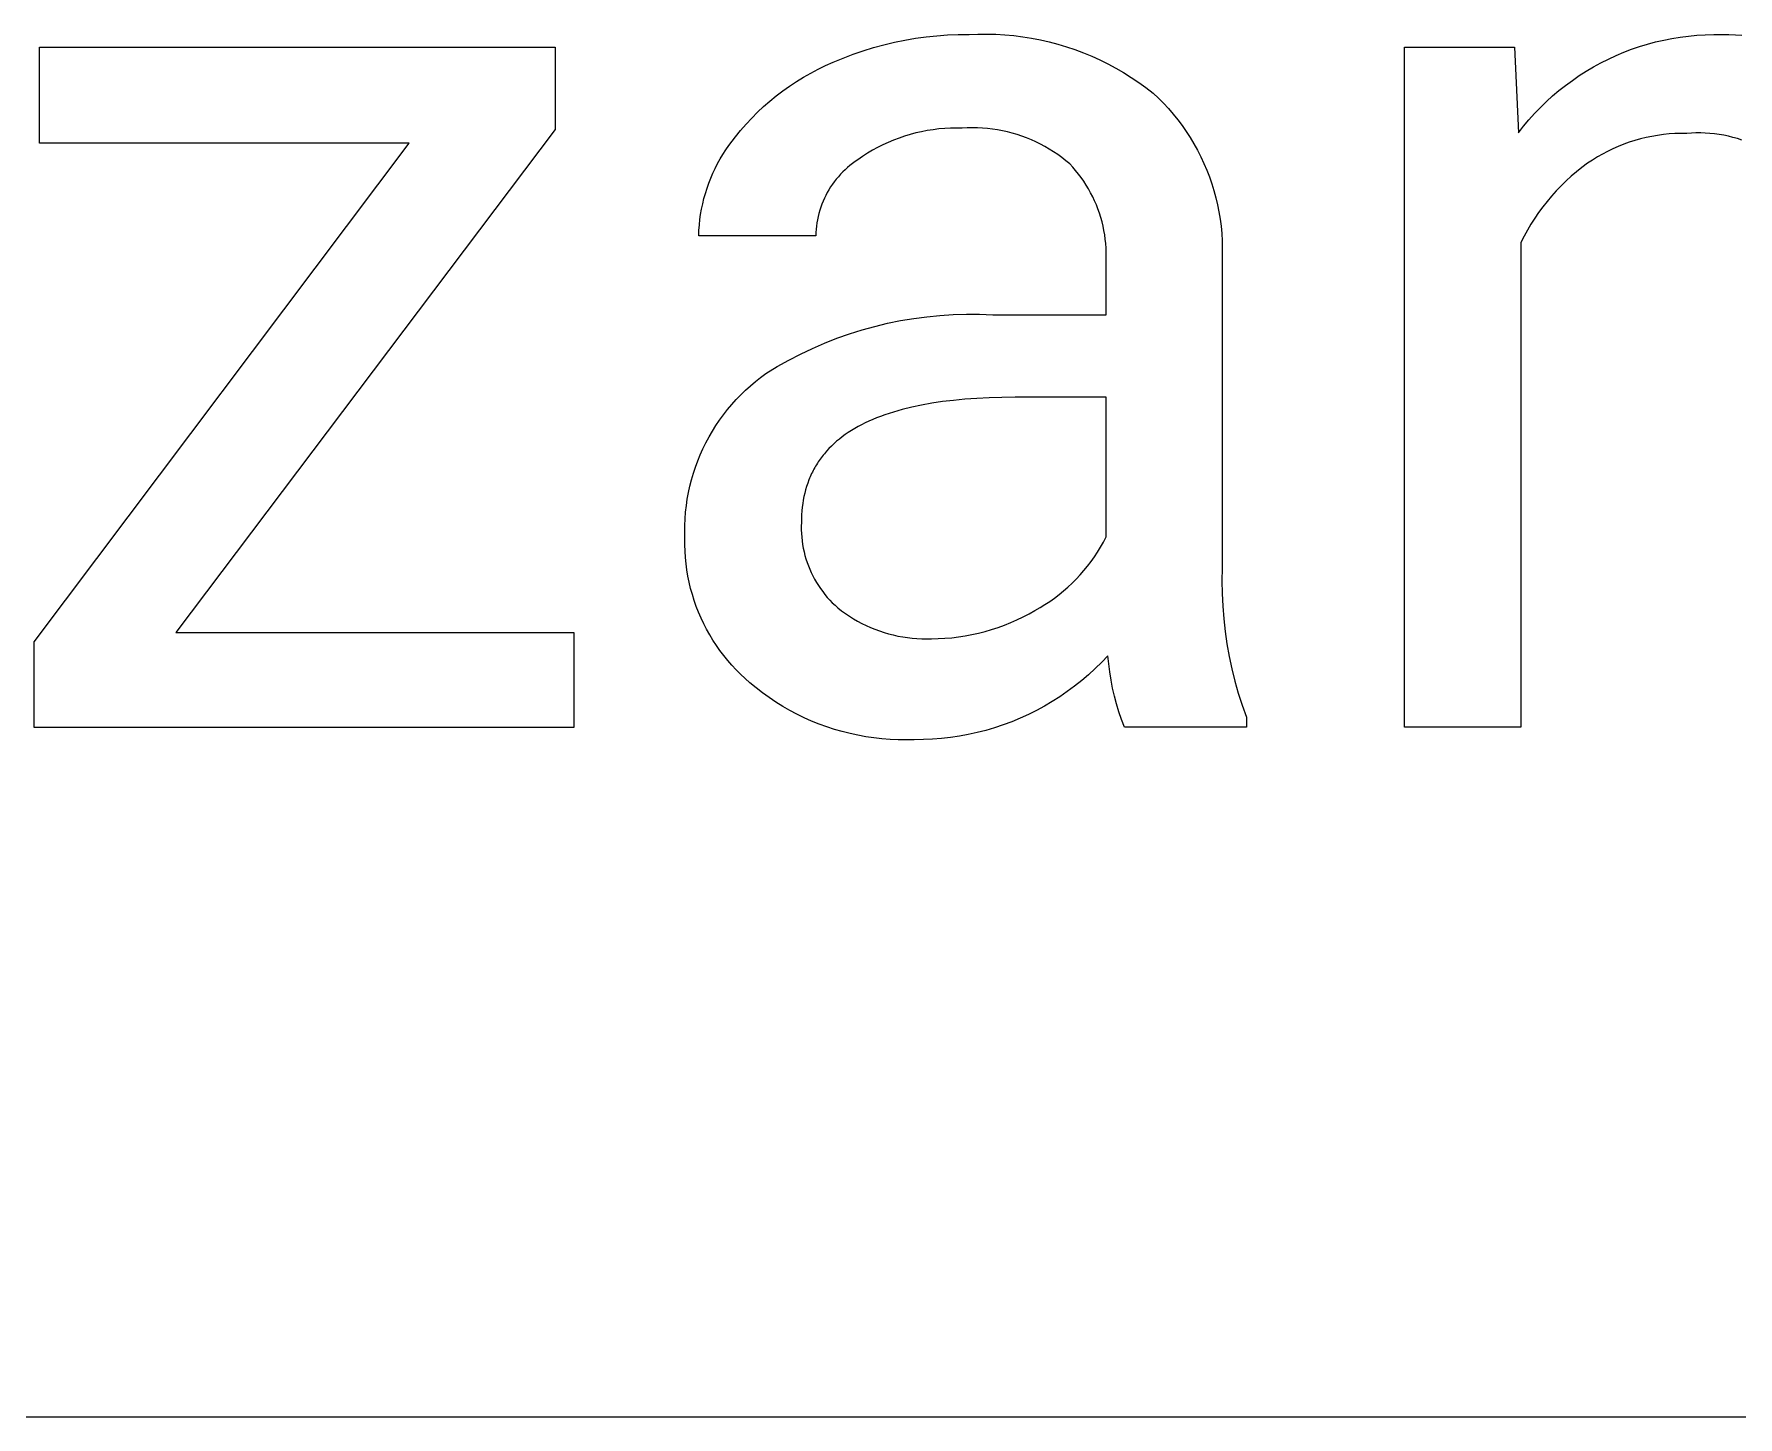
# Model space of a CAD drawing. Header units: millimetres. Extents: x 2840 to 6121, y 744 to 3036.
# Drawn here: x 5190 to 5247.8, y 927.5 to 974.4 of the extents above; entities that cross this region are included whole.
import ezdxf

# ---------------------------------------------------------------- set-up
doc = ezdxf.new("R2010")
doc.units = ezdxf.units.MM
doc.header["$MEASUREMENT"] = 0
doc.layers.add('Domyślny', color=7, linetype='Continuous', true_color=0x000000)

msp = doc.modelspace()

# ---------------------------------------------------------------- linework, layer by layer
at = {"layer": 'Domyślny', "color": 18, "lineweight": 15, "true_color": 0x000000}
for p, q in [((5220.252, 974.322), (5220.615, 974.359)), ((5220.615, 974.359), (5220.979, 974.384)), ((5220.979, 974.384), (5221.344, 974.397)), ((5221.344, 974.397), (5221.708, 974.398)), ((5221.708, 974.398), (5222.013, 974.411)), ((5222.013, 974.411), (5222.318, 974.414)), ((5222.318, 974.414), (5222.623, 974.407)), ((5222.623, 974.407), (5222.927, 974.389)), ((5222.927, 974.389), (5223.231, 974.362)), ((5223.231, 974.362), (5223.533, 974.324)), ((5245.861, 974.313), (5246.144, 974.349)), ((5246.144, 974.349), (5246.427, 974.375)), ((5246.427, 974.375), (5246.711, 974.392)), ((5246.711, 974.392), (5246.996, 974.4)), ((5246.996, 974.4), (5247.281, 974.397)), ((5247.281, 974.397), (5247.508, 974.395)), ((5247.508, 974.395), (5247.731, 974.389)), ((5247.731, 974.389), (5247.951, 974.379)), ((5190.147, 970.711), (5190.147, 973.967)), ((5190.147, 973.967), (5207.65, 973.967)), ((5207.65, 973.967), (5207.65, 971.17)), ((5217.774, 973.731), (5218.119, 973.85)), ((5218.119, 973.85), (5218.467, 973.958)), ((5218.467, 973.958), (5218.819, 974.054)), ((5218.819, 974.054), (5219.174, 974.139)), ((5219.174, 974.139), (5219.531, 974.212)), ((5219.531, 974.212), (5219.891, 974.273)), ((5219.891, 974.273), (5220.252, 974.322)), ((5223.533, 974.324), (5223.835, 974.276)), ((5223.835, 974.276), (5224.134, 974.218)), ((5224.134, 974.218), (5224.431, 974.15)), ((5224.431, 974.15), (5224.726, 974.072)), ((5224.726, 974.072), (5225.018, 973.985)), ((5225.018, 973.985), (5225.307, 973.887)), ((5225.307, 973.887), (5225.593, 973.78)), ((5225.593, 973.78), (5225.874, 973.664)), ((5236.497, 950.885), (5236.497, 973.971)), ((5236.497, 973.971), (5240.233, 973.971)), ((5240.233, 973.971), (5240.365, 971.065)), ((5243.679, 973.686), (5243.941, 973.796)), ((5243.941, 973.796), (5244.207, 973.897)), ((5244.207, 973.897), (5244.476, 973.99)), ((5244.476, 973.99), (5244.749, 974.073)), ((5244.749, 974.073), (5245.024, 974.147)), ((5245.024, 974.147), (5245.301, 974.212)), ((5245.301, 974.212), (5245.58, 974.267)), ((5245.58, 974.267), (5245.861, 974.313)), ((5216.337, 973.093), (5216.586, 973.223)), ((5216.586, 973.223), (5216.84, 973.345)), ((5216.84, 973.345), (5217.098, 973.459)), ((5217.098, 973.459), (5217.434, 973.6)), ((5217.434, 973.6), (5217.774, 973.731)), ((5225.874, 973.664), (5226.152, 973.538)), ((5226.152, 973.538), (5226.426, 973.404)), ((5226.426, 973.404), (5226.694, 973.26)), ((5226.694, 973.26), (5226.958, 973.107)), ((5242.671, 973.157), (5242.916, 973.302)), ((5242.916, 973.302), (5243.166, 973.438)), ((5243.166, 973.438), (5243.42, 973.566)), ((5243.42, 973.566), (5243.679, 973.686)), ((5215.387, 972.488), (5215.617, 972.651)), ((5215.617, 972.651), (5215.852, 972.807)), ((5215.852, 972.807), (5216.092, 972.954)), ((5216.092, 972.954), (5216.337, 973.093)), ((5226.958, 973.107), (5227.217, 972.945)), ((5227.217, 972.945), (5227.47, 972.775)), ((5227.47, 972.775), (5227.717, 972.596)), ((5241.743, 972.498), (5241.967, 972.674)), ((5241.967, 972.674), (5242.196, 972.843)), ((5242.196, 972.843), (5242.431, 973.004)), ((5242.431, 973.004), (5242.671, 973.157)), ((5214.734, 971.954), (5214.946, 972.139)), ((5214.946, 972.139), (5215.164, 972.317)), ((5215.164, 972.317), (5215.387, 972.488)), ((5227.717, 972.596), (5227.958, 972.41)), ((5227.958, 972.41), (5228.138, 972.241)), ((5228.138, 972.241), (5228.312, 972.065)), ((5228.312, 972.065), (5228.48, 971.884)), ((5241.111, 971.924), (5241.315, 972.122)), ((5241.315, 972.122), (5241.526, 972.313)), ((5241.526, 972.313), (5241.743, 972.498)), ((5214.138, 971.355), (5214.33, 971.561)), ((5214.33, 971.561), (5214.529, 971.761)), ((5214.529, 971.761), (5214.734, 971.954)), ((5228.48, 971.884), (5228.642, 971.697)), ((5228.642, 971.697), (5228.797, 971.505)), ((5228.797, 971.505), (5228.945, 971.308)), ((5240.54, 971.289), (5240.723, 971.507)), ((5240.723, 971.507), (5240.914, 971.719)), ((5240.914, 971.719), (5241.111, 971.924)), ((5207.65, 971.17), (5194.779, 954.103)), ((5213.663, 970.781), (5213.776, 970.924)), ((5213.776, 970.924), (5213.954, 971.143)), ((5213.954, 971.143), (5214.138, 971.355)), ((5219.332, 970.885), (5219.146, 970.815)), ((5219.52, 970.949), (5219.332, 970.885)), ((5219.71, 971.006), (5219.52, 970.949)), ((5219.902, 971.057), (5219.71, 971.006)), ((5220.096, 971.101), (5219.902, 971.057)), ((5220.291, 971.138), (5220.096, 971.101)), ((5220.488, 971.169), (5220.291, 971.138)), ((5220.685, 971.193), (5220.488, 971.169)), ((5220.883, 971.21), (5220.685, 971.193)), ((5221.082, 971.22), (5220.883, 971.21)), ((5221.28, 971.223), (5221.082, 971.22)), ((5221.479, 971.219), (5221.28, 971.223)), ((5221.65, 971.228), (5221.479, 971.219)), ((5221.822, 971.232), (5221.65, 971.228)), ((5221.993, 971.23), (5221.822, 971.232)), ((5222.165, 971.221), (5221.993, 971.23)), ((5222.336, 971.207), (5222.165, 971.221)), ((5222.506, 971.188), (5222.336, 971.207)), ((5222.676, 971.162), (5222.506, 971.188)), ((5222.845, 971.131), (5222.676, 971.162)), ((5223.012, 971.093), (5222.845, 971.131)), ((5223.178, 971.051), (5223.012, 971.093)), ((5223.343, 971.002), (5223.178, 971.051)), ((5223.506, 970.948), (5223.343, 971.002)), ((5223.666, 970.888), (5223.506, 970.948)), ((5223.825, 970.823), (5223.666, 970.888)), ((5228.945, 971.308), (5229.086, 971.105)), ((5229.086, 971.105), (5229.221, 970.898)), ((5229.221, 970.898), (5229.348, 970.686)), ((5240.365, 971.065), (5240.54, 971.289)), ((5244.7, 970.902), (5244.507, 970.855)), ((5244.894, 970.943), (5244.7, 970.902)), ((5245.09, 970.977), (5244.894, 970.943)), ((5245.286, 971.004), (5245.09, 970.977)), ((5245.484, 971.024), (5245.286, 971.004)), ((5245.682, 971.037), (5245.484, 971.024)), ((5245.88, 971.044), (5245.682, 971.037)), ((5246.079, 971.043), (5245.88, 971.044)), ((5246.237, 971.054), (5246.079, 971.043)), ((5246.395, 971.06), (5246.237, 971.054)), ((5246.554, 971.06), (5246.395, 971.06)), ((5246.712, 971.054), (5246.554, 971.06)), ((5246.87, 971.043), (5246.712, 971.054)), ((5247.027, 971.027), (5246.87, 971.043)), ((5247.184, 971.005), (5247.027, 971.027)), ((5247.34, 970.978), (5247.184, 971.005)), ((5247.495, 970.946), (5247.34, 970.978)), ((5247.649, 970.908), (5247.495, 970.946)), ((5247.802, 970.865), (5247.649, 970.908)), ((5189.961, 953.787), (5202.701, 970.711)), ((5202.701, 970.711), (5190.147, 970.711)), ((5213.258, 970.176), (5213.351, 970.332)), ((5213.351, 970.332), (5213.45, 970.485)), ((5213.45, 970.485), (5213.554, 970.635)), ((5213.554, 970.635), (5213.663, 970.781)), ((5218.259, 970.368), (5218.092, 970.261)), ((5218.43, 970.47), (5218.259, 970.368)), ((5218.604, 970.565), (5218.43, 970.47)), ((5218.782, 970.655), (5218.604, 970.565)), ((5218.962, 970.738), (5218.782, 970.655)), ((5219.146, 970.815), (5218.962, 970.738)), ((5223.982, 970.753), (5223.825, 970.823)), ((5224.135, 970.677), (5223.982, 970.753)), ((5224.287, 970.596), (5224.135, 970.677)), ((5224.435, 970.51), (5224.287, 970.596)), ((5224.58, 970.419), (5224.435, 970.51)), ((5224.723, 970.323), (5224.58, 970.419)), ((5224.861, 970.222), (5224.723, 970.323)), ((5229.348, 970.686), (5229.468, 970.47)), ((5229.468, 970.47), (5229.58, 970.25)), ((5243.22, 970.34), (5243.047, 970.242)), ((5243.395, 970.433), (5243.22, 970.34)), ((5243.574, 970.519), (5243.395, 970.433)), ((5243.756, 970.599), (5243.574, 970.519)), ((5243.94, 970.673), (5243.756, 970.599)), ((5244.127, 970.74), (5243.94, 970.673)), ((5244.316, 970.801), (5244.127, 970.74)), ((5244.507, 970.855), (5244.316, 970.801)), ((5247.952, 970.816), (5247.802, 970.865)), ((5213.009, 969.689), (5213.087, 969.854)), ((5213.087, 969.854), (5213.17, 970.016)), ((5213.17, 970.016), (5213.258, 970.176)), ((5217.42, 969.734), (5217.344, 969.655)), ((5217.498, 969.81), (5217.42, 969.734)), ((5217.58, 969.884), (5217.498, 969.81)), ((5217.663, 969.954), (5217.58, 969.884)), ((5217.749, 970.022), (5217.663, 969.954)), ((5217.838, 970.087), (5217.749, 970.022)), ((5217.928, 970.148), (5217.838, 970.087)), ((5218.092, 970.261), (5217.928, 970.148)), ((5224.997, 970.116), (5224.861, 970.222)), ((5225.128, 970.006), (5224.997, 970.116)), ((5225.231, 969.895), (5225.128, 970.006)), ((5225.33, 969.781), (5225.231, 969.895)), ((5225.426, 969.663), (5225.33, 969.781)), ((5229.58, 970.25), (5229.685, 970.026)), ((5229.685, 970.026), (5229.782, 969.799)), ((5229.782, 969.799), (5229.871, 969.569)), ((5242.338, 969.739), (5242.157, 969.586)), ((5242.523, 969.886), (5242.338, 969.739)), ((5242.714, 970.027), (5242.523, 969.886)), ((5242.879, 970.137), (5242.714, 970.027)), ((5243.047, 970.242), (5242.879, 970.137)), ((5212.756, 969.006), (5212.811, 969.18)), ((5212.811, 969.18), (5212.871, 969.352)), ((5212.871, 969.352), (5212.937, 969.521)), ((5212.937, 969.521), (5213.009, 969.689)), ((5217.009, 969.224), (5216.951, 969.131)), ((5217.07, 969.315), (5217.009, 969.224)), ((5217.134, 969.403), (5217.07, 969.315)), ((5217.201, 969.49), (5217.134, 969.403)), ((5217.271, 969.574), (5217.201, 969.49)), ((5217.344, 969.655), (5217.271, 969.574)), ((5225.517, 969.542), (5225.426, 969.663)), ((5225.604, 969.418), (5225.517, 969.542)), ((5225.686, 969.291), (5225.604, 969.418)), ((5225.765, 969.162), (5225.686, 969.291)), ((5225.839, 969.03), (5225.765, 969.162)), ((5229.871, 969.569), (5229.952, 969.335)), ((5229.952, 969.335), (5230.025, 969.099)), ((5241.812, 969.262), (5241.648, 969.092)), ((5241.982, 969.427), (5241.812, 969.262)), ((5242.157, 969.586), (5241.982, 969.427)), ((5212.626, 968.475), (5212.664, 968.653)), ((5212.664, 968.653), (5212.707, 968.83)), ((5212.707, 968.83), (5212.756, 969.006)), ((5216.713, 968.639), (5216.676, 968.536)), ((5216.754, 968.74), (5216.713, 968.639)), ((5216.798, 968.841), (5216.754, 968.74)), ((5216.846, 968.939), (5216.798, 968.841)), ((5216.897, 969.036), (5216.846, 968.939)), ((5216.951, 969.131), (5216.897, 969.036)), ((5225.908, 968.895), (5225.839, 969.03)), ((5225.973, 968.758), (5225.908, 968.895)), ((5226.033, 968.619), (5225.973, 968.758)), ((5226.088, 968.479), (5226.033, 968.619)), ((5230.025, 969.099), (5230.09, 968.861)), ((5230.09, 968.861), (5230.146, 968.621)), ((5230.146, 968.621), (5230.195, 968.378)), ((5241.337, 968.735), (5241.191, 968.549)), ((5241.489, 968.916), (5241.337, 968.735)), ((5241.648, 969.092), (5241.489, 968.916)), ((5212.551, 967.934), (5212.57, 968.115)), ((5212.57, 968.115), (5212.595, 968.295)), ((5212.595, 968.295), (5212.626, 968.475)), ((5216.545, 968.005), (5216.53, 967.897)), ((5216.564, 968.113), (5216.545, 968.005)), ((5216.586, 968.22), (5216.564, 968.113)), ((5216.612, 968.327), (5216.586, 968.22)), ((5216.642, 968.432), (5216.612, 968.327)), ((5216.676, 968.536), (5216.642, 968.432)), ((5226.139, 968.336), (5226.088, 968.479)), ((5226.184, 968.192), (5226.139, 968.336)), ((5226.225, 968.046), (5226.184, 968.192)), ((5226.261, 967.899), (5226.225, 968.046)), ((5230.195, 968.378), (5230.234, 968.135)), ((5230.234, 968.135), (5230.266, 967.89)), ((5240.918, 968.163), (5240.791, 967.963)), ((5241.051, 968.358), (5240.918, 968.163)), ((5241.191, 968.549), (5241.051, 968.358)), ((5212.531, 967.57), (5212.538, 967.752)), ((5216.508, 967.57), (5212.531, 967.57)), ((5212.538, 967.752), (5212.551, 967.934)), ((5216.511, 967.679), (5216.508, 967.57)), ((5216.519, 967.788), (5216.511, 967.679)), ((5216.53, 967.897), (5216.519, 967.788)), ((5226.291, 967.75), (5226.261, 967.899)), ((5226.317, 967.601), (5226.291, 967.75)), ((5226.337, 967.451), (5226.317, 967.601)), ((5226.353, 967.301), (5226.337, 967.451)), ((5230.266, 967.89), (5230.289, 967.644)), ((5230.289, 967.644), (5230.304, 967.397)), ((5240.558, 967.551), (5240.452, 967.339)), ((5240.671, 967.759), (5240.558, 967.551)), ((5240.791, 967.963), (5240.671, 967.759)), ((5226.363, 967.15), (5226.353, 967.301)), ((5226.368, 966.998), (5226.363, 967.15)), ((5226.363, 966.696), (5226.368, 966.847)), ((5226.368, 966.847), (5226.368, 966.998)), ((5230.304, 967.397), (5230.31, 967.15)), ((5230.31, 967.15), (5230.307, 966.903)), ((5230.307, 966.903), (5230.307, 956.283)), ((5240.452, 967.339), (5240.452, 950.885)), ((5226.363, 964.882), (5226.363, 966.696)), ((5218.509, 964.493), (5218.946, 964.597)), ((5218.946, 964.597), (5219.386, 964.687)), ((5219.386, 964.687), (5219.829, 964.761)), ((5219.829, 964.761), (5220.275, 964.82)), ((5220.275, 964.82), (5220.722, 964.863)), ((5220.722, 964.863), (5221.17, 964.891)), ((5221.17, 964.891), (5221.619, 964.904)), ((5221.619, 964.904), (5222.068, 964.901)), ((5222.068, 964.901), (5222.517, 964.882)), ((5222.517, 964.882), (5226.363, 964.882)), ((5216.806, 963.925), (5217.224, 964.089)), ((5217.224, 964.089), (5217.648, 964.238)), ((5217.648, 964.238), (5218.076, 964.373)), ((5218.076, 964.373), (5218.509, 964.493)), ((5215.589, 963.347), (5215.988, 963.554)), ((5215.988, 963.554), (5216.394, 963.746)), ((5216.394, 963.746), (5216.806, 963.925)), ((5214.633, 962.761), (5214.814, 962.893)), ((5214.814, 962.893), (5215.198, 963.127)), ((5215.198, 963.127), (5215.589, 963.347)), ((5213.958, 962.17), (5214.119, 962.326)), ((5214.119, 962.326), (5214.285, 962.477)), ((5214.285, 962.477), (5214.457, 962.622)), ((5214.457, 962.622), (5214.633, 962.761)), ((5213.37, 961.492), (5213.508, 961.669)), ((5213.508, 961.669), (5213.652, 961.841)), ((5213.652, 961.841), (5213.802, 962.008)), ((5213.802, 962.008), (5213.958, 962.17)), ((5219.289, 961.629), (5219.139, 961.584)), ((5219.443, 961.671), (5219.289, 961.629)), ((5219.762, 961.75), (5219.443, 961.671)), ((5220.095, 961.82), (5219.762, 961.75)), ((5220.443, 961.882), (5220.095, 961.82)), ((5220.804, 961.936), (5220.443, 961.882)), ((5221.18, 961.981), (5220.804, 961.936)), ((5221.569, 962.019), (5221.18, 961.981)), ((5221.973, 962.048), (5221.569, 962.019)), ((5222.392, 962.068), (5221.973, 962.048)), ((5222.824, 962.081), (5222.392, 962.068)), ((5223.271, 962.085), (5222.824, 962.081)), ((5226.363, 962.085), (5223.271, 962.085)), ((5226.363, 957.343), (5226.363, 962.085)), ((5212.993, 960.934), (5213.112, 961.124)), ((5213.112, 961.124), (5213.238, 961.31)), ((5213.238, 961.31), (5213.37, 961.492)), ((5217.943, 961.09), (5217.828, 961.025)), ((5218.062, 961.153), (5217.943, 961.09)), ((5218.184, 961.215), (5218.062, 961.153)), ((5218.31, 961.274), (5218.184, 961.215)), ((5218.439, 961.331), (5218.31, 961.274)), ((5218.572, 961.385), (5218.439, 961.331)), ((5218.708, 961.438), (5218.572, 961.385)), ((5218.848, 961.489), (5218.708, 961.438)), ((5218.992, 961.538), (5218.848, 961.489)), ((5219.139, 961.584), (5218.992, 961.538)), ((5212.675, 960.34), (5212.774, 960.542)), ((5212.774, 960.542), (5212.88, 960.74)), ((5212.88, 960.74), (5212.993, 960.934)), ((5217.122, 960.51), (5217.035, 960.428)), ((5217.212, 960.59), (5217.122, 960.51)), ((5217.306, 960.667), (5217.212, 960.59)), ((5217.403, 960.743), (5217.306, 960.667)), ((5217.504, 960.817), (5217.403, 960.743)), ((5217.609, 960.888), (5217.504, 960.817)), ((5217.717, 960.958), (5217.609, 960.888)), ((5217.828, 961.025), (5217.717, 960.958)), ((5212.421, 959.717), (5212.498, 959.928)), ((5212.498, 959.928), (5212.583, 960.135)), ((5212.583, 960.135), (5212.675, 960.34)), ((5216.589, 959.892), (5216.558, 959.844)), ((5216.622, 959.94), (5216.589, 959.892)), ((5216.655, 959.987), (5216.622, 959.94)), ((5216.689, 960.033), (5216.655, 959.987)), ((5216.724, 960.079), (5216.689, 960.033)), ((5216.76, 960.125), (5216.724, 960.079)), ((5216.796, 960.169), (5216.76, 960.125)), ((5216.872, 960.258), (5216.796, 960.169)), ((5216.952, 960.344), (5216.872, 960.258)), ((5217.035, 960.428), (5216.952, 960.344)), ((5212.287, 959.288), (5212.35, 959.504)), ((5212.35, 959.504), (5212.421, 959.717)), ((5216.292, 959.335), (5216.271, 959.282)), ((5216.315, 959.389), (5216.292, 959.335)), ((5216.338, 959.441), (5216.315, 959.389)), ((5216.363, 959.494), (5216.338, 959.441)), ((5216.388, 959.545), (5216.363, 959.494)), ((5216.414, 959.596), (5216.388, 959.545)), ((5216.441, 959.647), (5216.414, 959.596)), ((5216.469, 959.697), (5216.441, 959.647)), ((5216.498, 959.747), (5216.469, 959.697)), ((5216.527, 959.796), (5216.498, 959.747)), ((5216.558, 959.844), (5216.527, 959.796)), ((5212.143, 958.631), (5212.183, 958.851)), ((5212.183, 958.851), (5212.232, 959.071)), ((5212.232, 959.071), (5212.287, 959.288)), ((5216.129, 958.833), (5216.103, 958.715)), ((5216.159, 958.948), (5216.129, 958.833)), ((5216.193, 959.061), (5216.159, 958.948)), ((5216.23, 959.173), (5216.193, 959.061)), ((5216.271, 959.282), (5216.23, 959.173)), ((5212.067, 957.962), (5212.085, 958.185)), ((5212.085, 958.185), (5212.11, 958.408)), ((5212.11, 958.408), (5212.143, 958.631)), ((5216.032, 958.225), (5216.023, 958.097)), ((5216.044, 958.35), (5216.032, 958.225)), ((5216.06, 958.474), (5216.044, 958.35)), ((5216.08, 958.596), (5216.06, 958.474)), ((5216.103, 958.715), (5216.08, 958.596)), ((5212.055, 957.513), (5212.057, 957.737)), ((5212.057, 957.737), (5212.067, 957.962)), ((5216.016, 957.835), (5216.012, 957.709)), ((5216.012, 957.709), (5216.012, 957.584)), ((5216.012, 957.584), (5216.017, 957.459)), ((5216.018, 957.967), (5216.016, 957.835)), ((5216.023, 958.097), (5216.018, 957.967)), ((5212.061, 957.288), (5212.055, 957.513)), ((5212.06, 957.075), (5212.061, 957.288)), ((5212.066, 956.861), (5212.06, 957.075)), ((5216.017, 957.459), (5216.026, 957.334)), ((5216.026, 957.334), (5216.04, 957.209)), ((5216.04, 957.209), (5216.057, 957.085)), ((5216.057, 957.085), (5216.08, 956.962)), ((5226.074, 956.832), (5226.176, 956.999)), ((5226.176, 956.999), (5226.272, 957.169)), ((5226.272, 957.169), (5226.363, 957.343)), ((5212.08, 956.648), (5212.066, 956.861)), ((5212.101, 956.436), (5212.08, 956.648)), ((5212.129, 956.224), (5212.101, 956.436)), ((5216.08, 956.962), (5216.106, 956.84)), ((5216.106, 956.84), (5216.136, 956.718)), ((5216.136, 956.718), (5216.171, 956.598)), ((5216.171, 956.598), (5216.21, 956.479)), ((5216.21, 956.479), (5216.253, 956.361)), ((5225.734, 956.353), (5225.853, 956.509)), ((5225.853, 956.509), (5225.966, 956.668)), ((5225.966, 956.668), (5226.074, 956.832)), ((5212.164, 956.014), (5212.129, 956.224)), ((5212.207, 955.804), (5212.164, 956.014)), ((5216.253, 956.361), (5216.3, 956.245)), ((5216.3, 956.245), (5216.351, 956.131)), ((5216.351, 956.131), (5216.407, 956.018)), ((5216.407, 956.018), (5216.466, 955.907)), ((5216.466, 955.907), (5216.528, 955.799)), ((5225.209, 955.773), (5225.348, 955.911)), ((5225.348, 955.911), (5225.482, 956.054)), ((5225.482, 956.054), (5225.611, 956.201)), ((5225.611, 956.201), (5225.734, 956.353)), ((5230.307, 956.283), (5230.299, 955.853)), ((5230.299, 955.853), (5230.304, 955.424)), ((5212.256, 955.597), (5212.207, 955.804)), ((5212.313, 955.391), (5212.256, 955.597)), ((5212.377, 955.187), (5212.313, 955.391)), ((5216.528, 955.799), (5216.595, 955.693)), ((5216.595, 955.693), (5216.665, 955.589)), ((5216.665, 955.589), (5216.739, 955.488)), ((5216.739, 955.488), (5216.816, 955.389)), ((5216.816, 955.389), (5216.896, 955.293)), ((5216.896, 955.293), (5216.98, 955.2)), ((5224.45, 955.156), (5224.61, 955.269)), ((5224.61, 955.269), (5224.766, 955.387)), ((5224.766, 955.387), (5224.918, 955.511)), ((5224.918, 955.511), (5225.066, 955.639)), ((5225.066, 955.639), (5225.209, 955.773)), ((5230.304, 955.424), (5230.324, 954.994)), ((5212.448, 954.986), (5212.377, 955.187)), ((5212.525, 954.787), (5212.448, 954.986)), ((5212.61, 954.591), (5212.525, 954.787)), ((5216.98, 955.2), (5217.067, 955.11)), ((5217.067, 955.11), (5217.158, 955.023)), ((5217.158, 955.023), (5217.251, 954.939)), ((5217.251, 954.939), (5217.379, 954.839)), ((5217.379, 954.839), (5217.511, 954.744)), ((5217.511, 954.744), (5217.646, 954.653)), ((5223.544, 954.63), (5223.748, 954.737)), ((5223.748, 954.737), (5223.948, 954.852)), ((5223.948, 954.852), (5224.119, 954.948)), ((5224.119, 954.948), (5224.286, 955.049)), ((5224.286, 955.049), (5224.45, 955.156)), ((5230.324, 954.994), (5230.358, 954.566)), ((5194.779, 954.103), (5208.284, 954.103)), ((5208.284, 954.103), (5208.284, 950.88)), ((5212.701, 954.398), (5212.61, 954.591)), ((5212.799, 954.208), (5212.701, 954.398)), ((5212.903, 954.021), (5212.799, 954.208)), ((5217.646, 954.653), (5217.785, 954.567)), ((5217.785, 954.567), (5217.926, 954.485)), ((5217.926, 954.485), (5218.069, 954.409)), ((5218.069, 954.409), (5218.216, 954.337)), ((5218.216, 954.337), (5218.364, 954.27)), ((5218.364, 954.27), (5218.515, 954.209)), ((5218.515, 954.209), (5218.668, 954.153)), ((5218.668, 954.153), (5218.823, 954.102)), ((5218.823, 954.102), (5218.979, 954.056)), ((5222.031, 954.077), (5222.254, 954.134)), ((5222.254, 954.134), (5222.476, 954.198)), ((5222.476, 954.198), (5222.695, 954.27)), ((5222.695, 954.27), (5222.911, 954.349)), ((5222.911, 954.349), (5223.125, 954.436)), ((5223.125, 954.436), (5223.336, 954.529)), ((5223.336, 954.529), (5223.544, 954.63)), ((5230.358, 954.566), (5230.405, 954.139)), ((5230.405, 954.139), (5230.467, 953.713)), ((5189.961, 950.88), (5189.961, 953.787)), ((5213.013, 953.839), (5212.903, 954.021)), ((5213.13, 953.66), (5213.013, 953.839)), ((5213.252, 953.485), (5213.13, 953.66)), ((5218.979, 954.056), (5219.137, 954.015)), ((5219.137, 954.015), (5219.296, 953.981)), ((5219.296, 953.981), (5219.456, 953.951)), ((5219.456, 953.951), (5219.617, 953.927)), ((5219.617, 953.927), (5219.779, 953.909)), ((5219.779, 953.909), (5219.942, 953.896)), ((5219.942, 953.896), (5220.104, 953.888)), ((5220.104, 953.888), (5220.267, 953.887)), ((5220.267, 953.887), (5220.43, 953.89)), ((5220.43, 953.89), (5220.661, 953.894)), ((5220.661, 953.894), (5220.891, 953.905)), ((5220.891, 953.905), (5221.121, 953.924)), ((5221.121, 953.924), (5221.35, 953.951)), ((5221.35, 953.951), (5221.578, 953.985)), ((5221.578, 953.985), (5221.805, 954.027)), ((5221.805, 954.027), (5222.031, 954.077)), ((5230.467, 953.713), (5230.543, 953.29)), ((5213.381, 953.315), (5213.252, 953.485)), ((5213.515, 953.149), (5213.381, 953.315)), ((5213.655, 952.988), (5213.515, 953.149)), ((5213.801, 952.831), (5213.655, 952.988)), ((5226.216, 953.088), (5225.997, 952.873)), ((5226.428, 953.311), (5226.216, 953.088)), ((5226.454, 953.035), (5226.428, 953.311)), ((5226.488, 952.759), (5226.454, 953.035)), ((5230.543, 953.29), (5230.632, 952.87)), ((5213.951, 952.68), (5213.801, 952.831)), ((5214.107, 952.534), (5213.951, 952.68)), ((5214.268, 952.393), (5214.107, 952.534)), ((5214.48, 952.218), (5214.268, 952.393)), ((5225.536, 952.466), (5225.295, 952.275)), ((5225.77, 952.665), (5225.536, 952.466)), ((5225.997, 952.873), (5225.77, 952.665)), ((5226.532, 952.485), (5226.488, 952.759)), ((5226.585, 952.213), (5226.532, 952.485)), ((5230.632, 952.87), (5230.736, 952.453)), ((5230.736, 952.453), (5230.852, 952.039)), ((5214.697, 952.05), (5214.48, 952.218)), ((5214.921, 951.89), (5214.697, 952.05)), ((5215.149, 951.737), (5214.921, 951.89)), ((5224.794, 951.918), (5224.534, 951.753)), ((5225.047, 952.092), (5224.794, 951.918)), ((5225.295, 952.275), (5225.047, 952.092)), ((5226.647, 951.942), (5226.585, 952.213)), ((5226.719, 951.674), (5226.647, 951.942)), ((5230.852, 952.039), (5230.983, 951.629)), ((5215.383, 951.592), (5215.149, 951.737)), ((5215.622, 951.456), (5215.383, 951.592)), ((5215.865, 951.327), (5215.622, 951.456)), ((5216.112, 951.207), (5215.865, 951.327)), ((5216.363, 951.095), (5216.112, 951.207)), ((5223.723, 951.314), (5223.443, 951.187)), ((5223.998, 951.451), (5223.723, 951.314)), ((5224.269, 951.597), (5223.998, 951.451)), ((5224.534, 951.753), (5224.269, 951.597)), ((5226.799, 951.408), (5226.719, 951.674)), ((5226.888, 951.145), (5226.799, 951.408)), ((5230.983, 951.629), (5231.127, 951.224)), ((5231.127, 951.224), (5231.127, 950.886)), ((5208.284, 950.88), (5189.961, 950.88)), ((5216.618, 950.992), (5216.363, 951.095)), ((5216.876, 950.897), (5216.618, 950.992)), ((5217.137, 950.812), (5216.876, 950.897)), ((5217.402, 950.735), (5217.137, 950.812)), ((5217.668, 950.668), (5217.402, 950.735)), ((5217.937, 950.609), (5217.668, 950.668)), ((5221.685, 950.634), (5221.383, 950.579)), ((5221.985, 950.701), (5221.685, 950.634)), ((5222.283, 950.777), (5221.985, 950.701)), ((5222.578, 950.864), (5222.283, 950.777)), ((5222.87, 950.962), (5222.578, 950.864)), ((5223.158, 951.069), (5222.87, 950.962)), ((5223.443, 951.187), (5223.158, 951.069)), ((5226.986, 950.886), (5226.888, 951.145)), ((5231.127, 950.886), (5226.986, 950.886)), ((5240.452, 950.885), (5236.497, 950.885)), ((5218.207, 950.56), (5217.937, 950.609)), ((5218.479, 950.52), (5218.207, 950.56)), ((5218.752, 950.489), (5218.479, 950.52)), ((5219.027, 950.468), (5218.752, 950.489)), ((5219.301, 950.456), (5219.027, 950.468)), ((5219.576, 950.453), (5219.301, 950.456)), ((5219.851, 950.46), (5219.576, 950.453)), ((5220.159, 950.462), (5219.851, 950.46)), ((5220.466, 950.475), (5220.159, 950.462)), ((5220.773, 950.499), (5220.466, 950.475)), ((5221.078, 950.533), (5220.773, 950.499)), ((5221.383, 950.579), (5221.078, 950.533)), ((4880.999, 927.471), (6120.943, 927.471))]:
    msp.add_line(p, q, dxfattribs=at)

doc.saveas('drawing.dxf')
